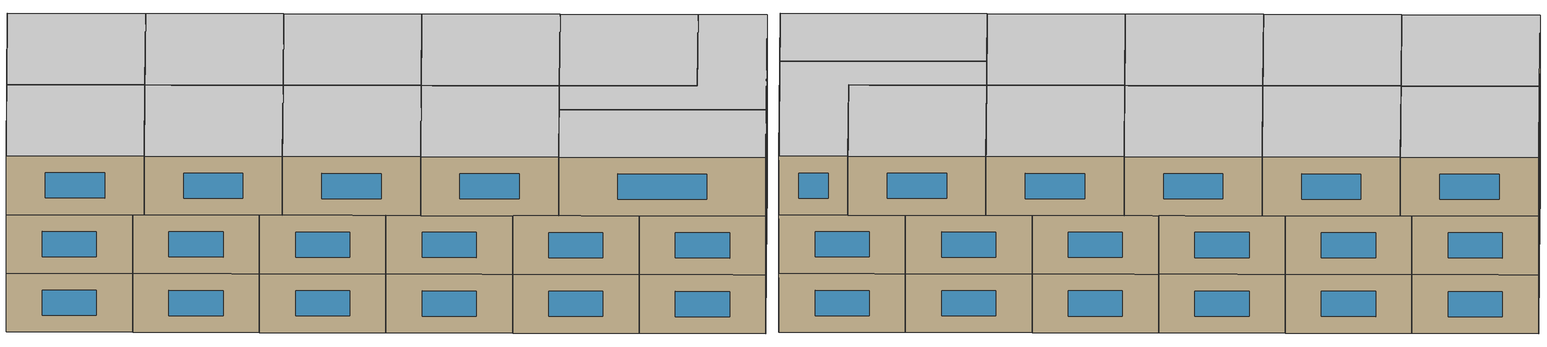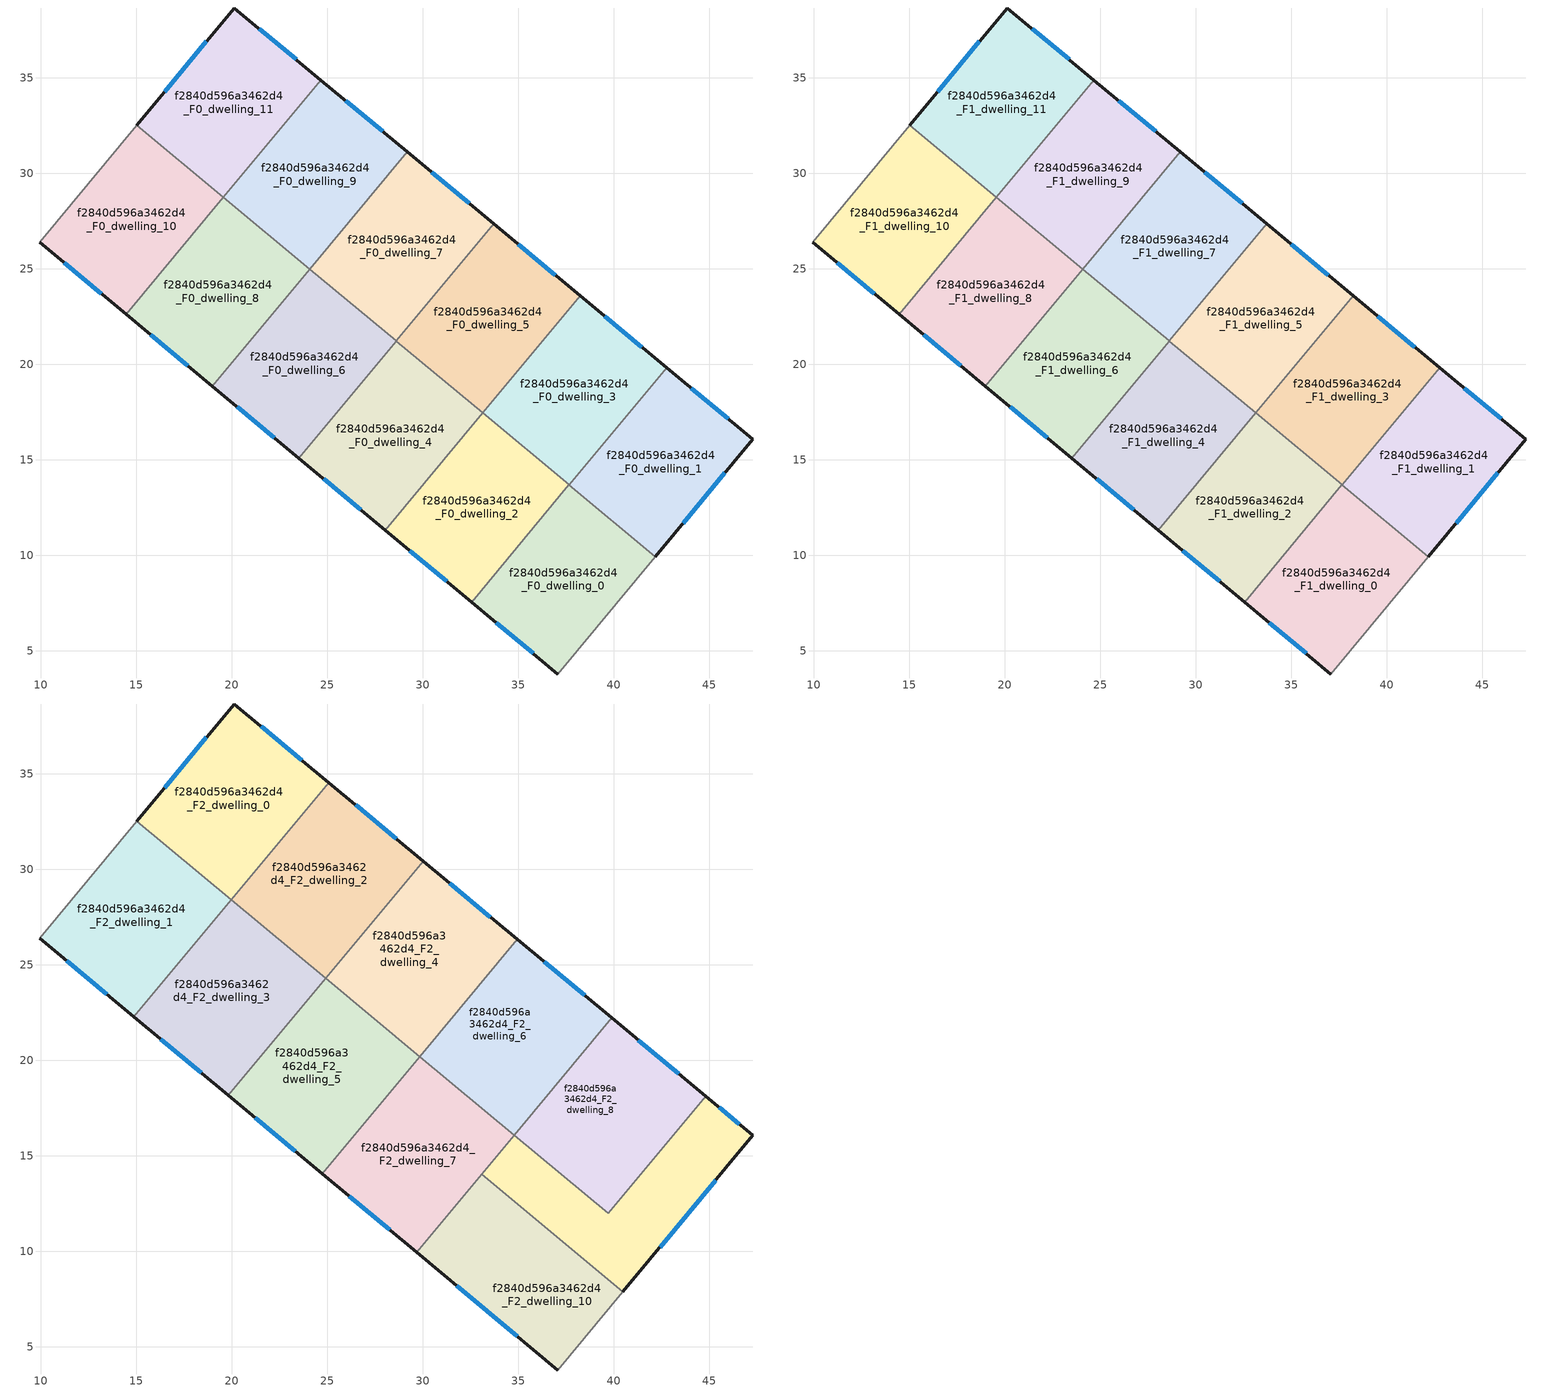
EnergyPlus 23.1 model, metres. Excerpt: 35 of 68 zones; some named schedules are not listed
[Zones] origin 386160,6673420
f2840d596a3462d4_F0_dwelling_0
 floor ground (EU_floor_Construction): 42.17,9.92 37.06,3.79 32.54,7.55 37.65,13.69 z0
 wall outside (EU_wall_Construction): 32.54,7.55 37.06,3.79 z0:3
 wall adiabatic (EU_wall_Construction): 37.06,3.79 42.17,9.92 z0:3
 wall to f2840d596a3462d4_F0_dwelling_1 (EU_wall_Construction): 42.17,9.92 37.65,13.69 z0:3
 wall to f2840d596a3462d4_F0_dwelling_2 (EU_wall_Construction): 37.65,13.69 32.54,7.55 z0:3
 window (EU_Window_Construction): 33.83,6.48 35.77,4.86 z0.86:2.14
f2840d596a3462d4_F0_dwelling_1
 floor ground (EU_floor_Construction): 47.27,16.07 42.17,9.92 37.65,13.69 42.75,19.83 z0
 wall outside (EU_wall_Construction): 42.17,9.92 47.27,16.07 42.75,19.83 z0:3
 wall to f2840d596a3462d4_F0_dwelling_3 (EU_wall_Construction): 42.75,19.83 37.65,13.69 z0:3
 window (EU_Window_Construction): 45.98,17.14 44.04,18.75 / 43.63,11.68 45.81,14.31 z0.86:2.14
f2840d596a3462d4_F0_dwelling_10
 floor ground (EU_floor_Construction): 19.55,28.76 14.45,22.63 9.93,26.4 15.03,32.53 z0
 wall outside (EU_wall_Construction): 9.93,26.4 14.45,22.63 z0:3
 wall adiabatic (EU_wall_Construction): 15.03,32.53 9.93,26.4 z0:3
 wall to f2840d596a3462d4_F0_dwelling_11 (EU_wall_Construction): 19.55,28.76 15.03,32.53 z0:3
 wall to f2840d596a3462d4_F0_dwelling_8 (EU_wall_Construction): 14.45,22.63 19.55,28.76 z0:3
 window (EU_Window_Construction): 11.22,25.32 13.16,23.71 z0.86:2.14
f2840d596a3462d4_F0_dwelling_11
 floor ground (EU_floor_Construction): 24.65,34.89 19.55,28.76 15.03,32.53 20.12,38.66 z0
 wall outside (EU_wall_Construction): 24.65,34.89 20.12,38.66 15.03,32.53 z0:3
 wall to f2840d596a3462d4_F0_dwelling_9 (EU_wall_Construction): 19.55,28.76 24.65,34.89 z0:3
 window (EU_Window_Construction): 18.66,36.91 16.48,34.28 / 23.36,35.96 21.42,37.58 z0.86:2.14
f2840d596a3462d4_F0_dwelling_2
 floor ground (EU_floor_Construction): 37.65,13.69 32.54,7.55 28.02,11.32 33.12,17.45 z0
 wall outside (EU_wall_Construction): 28.02,11.32 32.54,7.55 z0:3
 wall to f2840d596a3462d4_F0_dwelling_3 (EU_wall_Construction): 37.65,13.69 33.12,17.45 z0:3
 wall to f2840d596a3462d4_F0_dwelling_4 (EU_wall_Construction): 33.12,17.45 28.02,11.32 z0:3
 window (EU_Window_Construction): 29.31,10.24 31.25,8.63 z0.86:2.14
f2840d596a3462d4_F0_dwelling_3
 floor ground (EU_floor_Construction): 42.75,19.83 37.65,13.69 33.12,17.45 38.23,23.59 z0
 wall outside (EU_wall_Construction): 42.75,19.83 38.23,23.59 z0:3
 wall to f2840d596a3462d4_F0_dwelling_5 (EU_wall_Construction): 38.23,23.59 33.13,17.46 z0:3
 window (EU_Window_Construction): 41.46,20.9 39.52,22.51 z0.86:2.14
f2840d596a3462d4_F0_dwelling_4
 floor ground (EU_floor_Construction): 33.13,17.46 28.02,11.32 23.5,15.09 28.6,21.22 z0
 wall outside (EU_wall_Construction): 23.5,15.09 28.02,11.32 z0:3
 wall to f2840d596a3462d4_F0_dwelling_5 (EU_wall_Construction): 33.13,17.46 28.6,21.22 z0:3
 wall to f2840d596a3462d4_F0_dwelling_6 (EU_wall_Construction): 28.6,21.22 23.5,15.09 z0:3
 window (EU_Window_Construction): 24.79,14.01 26.73,12.4 z0.86:2.14
f2840d596a3462d4_F0_dwelling_5
 floor ground (EU_floor_Construction): 38.23,23.59 33.13,17.46 28.6,21.22 33.71,27.35 z0
 wall outside (EU_wall_Construction): 38.23,23.59 33.71,27.35 z0:3
 wall to f2840d596a3462d4_F0_dwelling_7 (EU_wall_Construction): 33.71,27.35 28.6,21.22 z0:3
 window (EU_Window_Construction): 36.94,24.66 35,26.28 z0.86:2.14
f2840d596a3462d4_F0_dwelling_6
 floor ground (EU_floor_Construction): 28.6,21.22 23.5,15.09 18.98,18.86 24.08,24.99 z0
 wall outside (EU_wall_Construction): 18.98,18.86 23.5,15.09 z0:3
 wall to f2840d596a3462d4_F0_dwelling_7 (EU_wall_Construction): 28.6,21.22 24.08,24.99 z0:3
 wall to f2840d596a3462d4_F0_dwelling_8 (EU_wall_Construction): 24.08,24.99 18.98,18.86 z0:3
 window (EU_Window_Construction): 20.27,17.78 22.21,16.17 z0.86:2.14
f2840d596a3462d4_F0_dwelling_7
 floor ground (EU_floor_Construction): 33.71,27.35 28.6,21.22 24.08,24.99 29.18,31.12 z0
 wall outside (EU_wall_Construction): 33.71,27.35 29.18,31.12 z0:3
 wall to f2840d596a3462d4_F0_dwelling_9 (EU_wall_Construction): 29.18,31.12 24.08,24.99 z0:3
 window (EU_Window_Construction): 32.41,28.43 30.47,30.04 z0.86:2.14
f2840d596a3462d4_F0_dwelling_8
 floor ground (EU_floor_Construction): 24.08,24.99 18.98,18.86 14.45,22.63 19.55,28.76 z0
 wall outside (EU_wall_Construction): 14.45,22.63 18.98,18.86 z0:3
 wall to f2840d596a3462d4_F0_dwelling_9 (EU_wall_Construction): 24.08,24.99 19.55,28.76 z0:3
 window (EU_Window_Construction): 15.75,21.55 17.69,19.94 z0.86:2.14
f2840d596a3462d4_F0_dwelling_9
 floor ground (EU_floor_Construction): 29.18,31.12 24.08,24.99 19.55,28.76 24.65,34.89 z0
 wall outside (EU_wall_Construction): 29.18,31.12 24.65,34.89 z0:3
 window (EU_Window_Construction): 27.89,32.2 25.95,33.81 z0.86:2.14
f2840d596a3462d4_F1_dwelling_0
 floor to f2840d596a3462d4_F0_dwelling_0 (EU_floor_Construction): 42.17,9.92 37.06,3.79 32.54,7.55 37.65,13.69 z3
 wall outside (EU_wall_Construction): 32.54,7.55 37.06,3.79 z3:6
 wall adiabatic (EU_wall_Construction): 37.06,3.79 42.17,9.92 z3:6
 wall to f2840d596a3462d4_F1_dwelling_1 (EU_wall_Construction): 42.17,9.92 37.65,13.69 z3:6
 wall to f2840d596a3462d4_F1_dwelling_2 (EU_wall_Construction): 37.65,13.69 32.54,7.55 z3:6
 window (EU_Window_Construction): 33.83,6.48 35.77,4.86 z3.86:5.14
 ceiling adiabatic (EU_roof_Construction): 40.47,7.88 42.17,9.92 37.65,13.69 35.94,11.64 z6
f2840d596a3462d4_F1_dwelling_1
 floor to f2840d596a3462d4_F0_dwelling_1 (EU_floor_Construction): 47.27,16.07 42.17,9.92 37.65,13.69 42.75,19.83 z3
 wall outside (EU_wall_Construction): 42.17,9.92 47.27,16.07 42.75,19.83 z3:6
 wall to f2840d596a3462d4_F1_dwelling_3 (EU_wall_Construction): 42.75,19.83 37.65,13.69 z3:6
 window (EU_Window_Construction): 45.98,17.14 44.04,18.75 / 43.63,11.68 45.81,14.31 z3.86:5.14
f2840d596a3462d4_F1_dwelling_10
 floor to f2840d596a3462d4_F0_dwelling_10 (EU_floor_Construction): 19.55,28.76 14.45,22.63 9.93,26.4 15.03,32.53 z3
 wall outside (EU_wall_Construction): 9.93,26.4 14.45,22.63 z3:6
 wall adiabatic (EU_wall_Construction): 15.03,32.53 9.93,26.4 z3:6
 wall to f2840d596a3462d4_F1_dwelling_11 (EU_wall_Construction): 19.55,28.76 15.03,32.53 z3:6
 wall to f2840d596a3462d4_F1_dwelling_8 (EU_wall_Construction): 14.45,22.63 19.55,28.76 z3:6
 window (EU_Window_Construction): 11.22,25.32 13.16,23.71 z3.86:5.14
f2840d596a3462d4_F1_dwelling_11
 floor to f2840d596a3462d4_F0_dwelling_11 (EU_floor_Construction): 24.65,34.89 19.55,28.76 15.03,32.53 20.12,38.66 z3
 wall outside (EU_wall_Construction): 24.65,34.89 20.12,38.66 15.03,32.53 z3:6
 wall to f2840d596a3462d4_F1_dwelling_9 (EU_wall_Construction): 19.55,28.76 24.65,34.89 z3:6
 window (EU_Window_Construction): 18.66,36.91 16.48,34.28 / 23.36,35.96 21.42,37.58 z3.86:5.14
f2840d596a3462d4_F1_dwelling_2
 floor to f2840d596a3462d4_F0_dwelling_2 (EU_floor_Construction): 37.65,13.69 32.54,7.55 28.02,11.32 33.12,17.45 z3
 wall outside (EU_wall_Construction): 28.02,11.32 32.54,7.55 z3:6
 wall to f2840d596a3462d4_F1_dwelling_3 (EU_wall_Construction): 37.65,13.69 33.12,17.45 z3:6
 wall to f2840d596a3462d4_F1_dwelling_4 (EU_wall_Construction): 33.12,17.45 28.02,11.32 z3:6
 window (EU_Window_Construction): 29.31,10.24 31.25,8.63 z3.86:5.14
 ceiling adiabatic (EU_roof_Construction): 29.67,9.95 34.77,16.08 33.12,17.45 28.02,11.32 z6
f2840d596a3462d4_F1_dwelling_3
 floor to f2840d596a3462d4_F0_dwelling_3 (EU_floor_Construction): 42.75,19.83 37.65,13.69 33.12,17.45 38.23,23.59 z3
 wall outside (EU_wall_Construction): 42.75,19.83 38.23,23.59 z3:6
 wall to f2840d596a3462d4_F1_dwelling_5 (EU_wall_Construction): 38.23,23.59 33.13,17.46 z3:6
 window (EU_Window_Construction): 41.46,20.9 39.52,22.51 z3.86:5.14
 ceiling adiabatic (EU_roof_Construction): 37.65,13.69 42.75,19.83 39.87,22.22 34.77,16.08 z6
f2840d596a3462d4_F1_dwelling_4
 floor to f2840d596a3462d4_F0_dwelling_4 (EU_floor_Construction): 33.13,17.46 28.02,11.32 23.5,15.09 28.6,21.22 z3
 wall outside (EU_wall_Construction): 23.5,15.09 28.02,11.32 z3:6
 wall to f2840d596a3462d4_F1_dwelling_5 (EU_wall_Construction): 33.13,17.46 28.6,21.22 z3:6
 wall to f2840d596a3462d4_F1_dwelling_6 (EU_wall_Construction): 28.6,21.22 23.5,15.09 z3:6
 window (EU_Window_Construction): 24.79,14.01 26.73,12.4 z3.86:5.14
 ceiling adiabatic (EU_roof_Construction): 28.02,11.32 33.13,17.46 29.84,20.19 24.73,14.06 z6
f2840d596a3462d4_F1_dwelling_5
 floor to f2840d596a3462d4_F0_dwelling_5 (EU_floor_Construction): 38.23,23.59 33.13,17.46 28.6,21.22 33.71,27.35 z3
 wall outside (EU_wall_Construction): 38.23,23.59 33.71,27.35 z3:6
 wall to f2840d596a3462d4_F1_dwelling_7 (EU_wall_Construction): 33.71,27.35 28.6,21.22 z3:6
 window (EU_Window_Construction): 36.94,24.66 35,26.28 z3.86:5.14
 ceiling adiabatic (EU_roof_Construction): 33.13,17.46 38.23,23.59 34.94,26.33 29.84,20.19 z6
f2840d596a3462d4_F1_dwelling_6
 floor to f2840d596a3462d4_F0_dwelling_6 (EU_floor_Construction): 28.6,21.22 23.5,15.09 18.98,18.86 24.08,24.99 z3
 wall outside (EU_wall_Construction): 18.98,18.86 23.5,15.09 z3:6
 wall to f2840d596a3462d4_F1_dwelling_7 (EU_wall_Construction): 28.6,21.22 24.08,24.99 z3:6
 wall to f2840d596a3462d4_F1_dwelling_8 (EU_wall_Construction): 24.08,24.99 18.98,18.86 z3:6
 window (EU_Window_Construction): 20.27,17.78 22.21,16.17 z3.86:5.14
f2840d596a3462d4_F1_dwelling_7
 floor to f2840d596a3462d4_F0_dwelling_7 (EU_floor_Construction): 33.71,27.35 28.6,21.22 24.08,24.99 29.18,31.12 z3
 wall outside (EU_wall_Construction): 33.71,27.35 29.18,31.12 z3:6
 wall to f2840d596a3462d4_F1_dwelling_9 (EU_wall_Construction): 29.18,31.12 24.08,24.99 z3:6
 window (EU_Window_Construction): 32.41,28.43 30.47,30.04 z3.86:5.14
f2840d596a3462d4_F1_dwelling_8
 floor to f2840d596a3462d4_F0_dwelling_8 (EU_floor_Construction): 24.08,24.99 18.98,18.86 14.45,22.63 19.55,28.76 z3
 wall outside (EU_wall_Construction): 14.45,22.63 18.98,18.86 z3:6
 wall to f2840d596a3462d4_F1_dwelling_9 (EU_wall_Construction): 24.08,24.99 19.55,28.76 z3:6
 window (EU_Window_Construction): 15.75,21.55 17.69,19.94 z3.86:5.14
f2840d596a3462d4_F1_dwelling_9
 floor to f2840d596a3462d4_F0_dwelling_9 (EU_floor_Construction): 29.18,31.12 24.08,24.99 19.55,28.76 24.65,34.89 z3
 wall outside (EU_wall_Construction): 29.18,31.12 24.65,34.89 z3:6
 window (EU_Window_Construction): 27.89,32.2 25.95,33.81 z3.86:5.14
f2840d596a3462d4_F2_dwelling_0
 floor to f2840d596a3462d4_F1_dwelling_11 (EU_floor_Construction): 24.65,34.89 19.55,28.76 15.03,32.53 20.12,38.66 z6
 floor to f2840d596a3462d4_F1_dwelling_9 (EU_floor_Construction): 25.06,34.54 19.97,28.42 19.55,28.76 24.65,34.89 z6
 wall outside (EU_wall_Construction): 25.06,34.54 20.12,38.66 15.03,32.53 z6:9
 wall to f2840d596a3462d4_F2_dwelling_1 (EU_wall_Construction): 15.03,32.53 19.97,28.42 z6:9
 wall to f2840d596a3462d4_F2_dwelling_2 (EU_wall_Construction): 19.97,28.42 25.06,34.54 z6:9
 window (EU_Window_Construction): 18.66,36.91 16.48,34.28 / 23.65,35.72 21.53,37.48 z6.86:8.14
 ceiling to f2840d596a3462d4_F3_dwelling_0 (EU_floor_Construction): 19.97,28.42 25.06,34.54 20.12,38.66 15.03,32.53 z9
f2840d596a3462d4_F2_dwelling_1
 floor to f2840d596a3462d4_F1_dwelling_10 (EU_floor_Construction): 19.55,28.76 14.45,22.63 9.93,26.4 15.03,32.53 z6
 floor to f2840d596a3462d4_F1_dwelling_8 (EU_floor_Construction): 19.96,28.41 14.87,22.29 14.45,22.63 19.55,28.76 z6
 wall outside (EU_wall_Construction): 9.93,26.4 14.86,22.29 z6:9
 wall adiabatic (EU_wall_Construction): 15.03,32.53 9.93,26.4 z6:9
 wall to f2840d596a3462d4_F2_dwelling_3 (EU_wall_Construction): 14.86,22.29 19.96,28.41 z6:9
 window (EU_Window_Construction): 11.34,25.22 13.45,23.46 z6.86:8.14
 ceiling to f2840d596a3462d4_F3_dwelling_1 (EU_floor_Construction): 14.86,22.29 19.97,28.42 15.03,32.53 9.93,26.4 z9
f2840d596a3462d4_F2_dwelling_10
 floor to f2840d596a3462d4_F1_dwelling_0 (EU_floor_Construction): 40.47,7.88 37.06,3.79 32.54,7.55 35.94,11.64 z6
 floor to f2840d596a3462d4_F1_dwelling_2 (EU_floor_Construction): 35.94,11.64 32.54,7.55 29.67,9.95 33.07,14.04 z6
 wall outside (EU_wall_Construction): 29.67,9.95 37.06,3.79 z6:9
 wall to f2840d596a3462d4_F2_dwelling_9 (EU_wall_Construction): 40.47,7.88 33.07,14.04 z6:9
 wall adiabatic (EU_wall_Construction): 37.06,3.79 40.47,7.88 z6:9
 wall to f2840d596a3462d4_F2_dwelling_7 (EU_wall_Construction): 33.07,14.04 29.67,9.95 z6:9
 window (EU_Window_Construction): 31.78,8.19 34.95,5.55 z6.86:8.14
 ceiling to f2840d596a3462d4_F3_dwelling_10 (EU_floor_Construction): 37.06,3.79 40.47,7.88 33.07,14.04 29.67,9.95 z9
f2840d596a3462d4_F2_dwelling_2
 floor to f2840d596a3462d4_F1_dwelling_9 (EU_floor_Construction): 29.18,31.12 24.08,24.99 19.96,28.41 25.06,34.54 z6
 floor to f2840d596a3462d4_F1_dwelling_7 (EU_floor_Construction): 30,30.43 24.9,24.31 24.08,24.99 29.18,31.12 z6
 wall outside (EU_wall_Construction): 30,30.43 25.06,34.54 z6:9
 wall to f2840d596a3462d4_F2_dwelling_3 (EU_wall_Construction): 19.96,28.41 24.9,24.3 z6:9
 wall to f2840d596a3462d4_F2_dwelling_4 (EU_wall_Construction): 24.9,24.3 30,30.43 z6:9
 window (EU_Window_Construction): 28.59,31.61 26.47,33.37 z6.86:8.14
 ceiling to f2840d596a3462d4_F3_dwelling_2 (EU_floor_Construction): 24.9,24.3 30,30.43 25.06,34.54 19.96,28.41 z9
f2840d596a3462d4_F2_dwelling_3
 floor to f2840d596a3462d4_F1_dwelling_8 (EU_floor_Construction): 24.08,24.99 18.98,18.86 14.87,22.29 19.96,28.41 z6
 floor to f2840d596a3462d4_F1_dwelling_6 (EU_floor_Construction): 24.9,24.3 19.8,18.17 18.98,18.86 24.08,24.99 z6
 wall outside (EU_wall_Construction): 14.86,22.29 19.8,18.17 z6:9
 wall to f2840d596a3462d4_F2_dwelling_5 (EU_wall_Construction): 19.8,18.17 24.9,24.3 z6:9
 window (EU_Window_Construction): 16.28,21.11 18.39,19.35 z6.86:8.14
 ceiling to f2840d596a3462d4_F3_dwelling_3 (EU_floor_Construction): 19.8,18.17 24.9,24.3 19.96,28.41 14.86,22.29 z9
f2840d596a3462d4_F2_dwelling_4
 floor to f2840d596a3462d4_F1_dwelling_7 (EU_floor_Construction): 33.71,27.35 28.6,21.22 24.9,24.3 30,30.43 z6
 floor to f2840d596a3462d4_F1_dwelling_5 (EU_floor_Construction): 34.94,26.33 29.84,20.2 28.6,21.22 33.71,27.35 z6
 wall outside (EU_wall_Construction): 34.94,26.33 30,30.43 z6:9
 wall to f2840d596a3462d4_F2_dwelling_5 (EU_wall_Construction): 24.9,24.3 29.84,20.2 z6:9
 wall to f2840d596a3462d4_F2_dwelling_6 (EU_wall_Construction): 29.84,20.2 34.94,26.33 z6:9
 window (EU_Window_Construction): 33.53,27.5 31.41,29.26 z6.86:8.14
 ceiling to f2840d596a3462d4_F3_dwelling_4 (EU_floor_Construction): 29.84,20.2 34.94,26.33 30,30.43 24.9,24.3 z9
f2840d596a3462d4_F2_dwelling_5
 floor to f2840d596a3462d4_F1_dwelling_6 (EU_floor_Construction): 28.6,21.22 23.5,15.09 19.8,18.17 24.9,24.3 z6
 floor to f2840d596a3462d4_F1_dwelling_4 (EU_floor_Construction): 29.84,20.19 24.73,14.06 23.5,15.09 28.6,21.22 z6
 wall outside (EU_wall_Construction): 19.8,18.17 24.73,14.06 z6:9
 wall to f2840d596a3462d4_F2_dwelling_7 (EU_wall_Construction): 24.73,14.06 29.84,20.19 z6:9
 window (EU_Window_Construction): 21.21,17 23.32,15.24 z6.86:8.14
 ceiling to f2840d596a3462d4_F3_dwelling_5 (EU_floor_Construction): 24.73,14.06 29.84,20.2 24.9,24.3 19.8,18.17 z9
f2840d596a3462d4_F2_dwelling_6
 floor to f2840d596a3462d4_F1_dwelling_3 (EU_floor_Construction): 39.87,22.22 34.77,16.09 33.13,17.46 38.23,23.59 z6
 floor adiabatic (EU_floor_Construction): 38.23,23.59 33.13,17.46 29.84,20.19 34.94,26.33 z6
 wall outside (EU_wall_Construction): 39.88,22.22 34.94,26.33 z6:9
 wall to f2840d596a3462d4_F2_dwelling_7 (EU_wall_Construction): 29.84,20.19 34.77,16.09 z6:9
 wall to f2840d596a3462d4_F2_dwelling_8 (EU_wall_Construction): 34.77,16.09 39.88,22.22 z6:9
 window (EU_Window_Construction): 38.46,23.39 36.35,25.15 z6.86:8.14
 ceiling to f2840d596a3462d4_F3_dwelling_6 (EU_floor_Construction): 34.77,16.09 39.88,22.22 34.94,26.33 29.84,20.19 z9
f2840d596a3462d4_F2_dwelling_7
 floor adiabatic (EU_floor_Construction): 34.77,16.09 29.67,9.95 24.73,14.06 29.84,20.19 z6
 wall outside (EU_wall_Construction): 24.73,14.06 29.67,9.95 z6:9
 wall to f2840d596a3462d4_F2_dwelling_9 (EU_wall_Construction): 33.07,14.04 34.77,16.08 z6:9
 window (EU_Window_Construction): 26.14,12.89 28.26,11.12 z6.86:8.14
 ceiling to f2840d596a3462d4_F3_dwelling_7 (EU_floor_Construction): 29.67,9.95 34.77,16.09 29.84,20.19 24.73,14.06 z9
f2840d596a3462d4_F2_dwelling_8
 floor to f2840d596a3462d4_F1_dwelling_1 (EU_floor_Construction): 44.81,18.12 39.7,11.98 37.65,13.69 42.75,19.83 z6
 floor adiabatic (EU_floor_Construction): 42.75,19.83 37.65,13.69 34.77,16.08 39.88,22.22 44.81,18.12 z6
 wall outside (EU_wall_Construction): 44.81,18.12 39.88,22.22 z6:9
 wall to f2840d596a3462d4_F2_dwelling_9 (EU_wall_Construction): 34.77,16.08 39.7,11.98 44.81,18.12 z6:9
 window (EU_Window_Construction): 43.4,19.29 41.28,21.05 z6.86:8.14
 ceiling to f2840d596a3462d4_F3_dwelling_8 (EU_floor_Construction): 39.7,11.98 44.81,18.12 39.88,22.22 34.77,16.08 z9
f2840d596a3462d4_F2_dwelling_9
 floor to f2840d596a3462d4_F1_dwelling_1 (EU_floor_Construction): 47.27,16.07 42.17,9.92 37.65,13.69 39.7,11.98 44.81,18.12 z6
 floor to f2840d596a3462d4_F1_dwelling_2 (EU_floor_Construction): 37.65,13.69 35.95,11.64 33.07,14.04 34.77,16.08 z6
 floor adiabatic (EU_floor_Construction): 42.17,9.92 40.47,7.88 35.95,11.64 37.65,13.69 z6
 wall outside (EU_wall_Construction): 40.47,7.88 47.27,16.07 44.81,18.12 z6:9
 window (EU_Window_Construction): 46.57,16.65 45.51,17.53 / 42.41,10.22 45.33,13.73 z6.86:8.14
 ceiling to f2840d596a3462d4_F3_dwelling_9 (EU_floor_Construction): 40.47,7.88 47.27,16.07 44.81,18.12 39.7,11.98 34.77,16.08 33.07,14.04 z9
[Building]
EU S2 Campaign: North Axis=0; Terrain=City; Solar Distribution=FullExterior
[Site:Location]
Helsinki-Vantaa.AP: Latitude=60.317; Longitude=24.963; Time Zone=2; Elevation=54.6
[SizingPeriod:WeatherFileDays]
AnnualSizingPeriod: Begin Month=1; Begin Day of Month=1; End Month=12; End Day of Month=31; Day of Week for Start Day=Monday; Use Weather File Daylight Saving Period=No; Use Weather File Rain and Snow Indicators=No
[MATERIAL]
EU_InternalMass_Material: Roughness=MediumRough; Thickness=0.1; Conductivity=1; Density=1800; Specific Heat=900; Thermal Absorptance=0.9; Solar Absorptance=0.7; Visible Absorptance=0.7
[MATERIAL:NOMASS] Roughness=MediumRough; Thermal Absorptance=0.9; Solar Absorptance=0.7; Visible Absorptance=0.7
Name | Thermal Resistance
EU_wall_NoMass | 1.10183
EU_roof_NoMass; EU_floor_NoMass | 1.70606
[WINDOWMATERIAL:SIMPLEGLAZINGSYSTEM]
EU_Window_SimpleGlazing: UFactor=3.11035; Solar Heat Gain Coefficient=0.8; Visible Transmittance=0.8
[CONSTRUCTION]
EU_wall_Construction: EU_wall_NoMass
EU_roof_Construction: EU_roof_NoMass
EU_floor_Construction: EU_floor_NoMass
EU_Window_Construction: EU_Window_SimpleGlazing
EU_InternalMass_Construction: EU_InternalMass_Material
[ZONE] Type=1; Multiplier=1; Ceiling Height=autocalculate; Floor Area=autocalculate; Part of Total Floor Area=Yes
Name | Volume
f2840d596a3462d4_F0_dwelling_0; f2840d596a3462d4_F1_dwelling_0; f2840d596a3462d4_F0_dwelling_4; f2840d596a3462d4_F1_dwelling_4 | 140.882
f2840d596a3462d4_F2_dwelling_0; f2840d596a3462d4_F2_dwelling_1 | 153.7
f2840d596a3462d4_F0_dwelling_1; f2840d596a3462d4_F1_dwelling_1 | 140.884
f2840d596a3462d4_F0_dwelling_10; f2840d596a3462d4_F1_dwelling_10; f2840d596a3462d4_F0_dwelling_3; f2840d596a3462d4_F1_dwelling_3 | 140.895
f2840d596a3462d4_F2_dwelling_10 | 153.694
f2840d596a3462d4_F0_dwelling_11; f2840d596a3462d4_F1_dwelling_11; f2840d596a3462d4_F0_dwelling_2; f2840d596a3462d4_F1_dwelling_2 | 140.902
f2840d596a3462d4_F2_dwelling_2 | 153.714
f2840d596a3462d4_F2_dwelling_3 | 153.708
f2840d596a3462d4_F2_dwelling_4 | 153.699
f2840d596a3462d4_F0_dwelling_5; f2840d596a3462d4_F1_dwelling_5 | 140.875
f2840d596a3462d4_F2_dwelling_5 | 153.707
f2840d596a3462d4_F0_dwelling_6; f2840d596a3462d4_F1_dwelling_6 | 140.9
f2840d596a3462d4_F2_dwelling_6 | 153.703
f2840d596a3462d4_F0_dwelling_7; f2840d596a3462d4_F1_dwelling_7 | 140.889
f2840d596a3462d4_F2_dwelling_7 | 153.712
f2840d596a3462d4_F0_dwelling_8; f2840d596a3462d4_F1_dwelling_8 | 140.899
f2840d596a3462d4_F2_dwelling_8 | 153.691
f2840d596a3462d4_F0_dwelling_9; f2840d596a3462d4_F1_dwelling_9 | 140.892
f2840d596a3462d4_F2_dwelling_9 | 153.702
[INTERNALMASS] Construction=EU_InternalMass_Construction
Name | Zone or ZoneList | Surface Area
f2840d596a3462d4_F0_dwelling_0_EU_InternalMass | f2840d596a3462d4_F0_dwelling_0 | 46.9608
f2840d596a3462d4_F0_dwelling_1_EU_InternalMass | f2840d596a3462d4_F0_dwelling_1 | 46.9614
f2840d596a3462d4_F0_dwelling_2_EU_InternalMass | f2840d596a3462d4_F0_dwelling_2 | 46.9676
f2840d596a3462d4_F0_dwelling_3_EU_InternalMass | f2840d596a3462d4_F0_dwelling_3 | 46.9647
f2840d596a3462d4_F0_dwelling_4_EU_InternalMass | f2840d596a3462d4_F0_dwelling_4 | 46.9608
f2840d596a3462d4_F0_dwelling_5_EU_InternalMass | f2840d596a3462d4_F0_dwelling_5 | 46.9582
f2840d596a3462d4_F0_dwelling_6_EU_InternalMass | f2840d596a3462d4_F0_dwelling_6 | 46.9667
f2840d596a3462d4_F0_dwelling_7_EU_InternalMass | f2840d596a3462d4_F0_dwelling_7 | 46.9627
f2840d596a3462d4_F0_dwelling_8_EU_InternalMass | f2840d596a3462d4_F0_dwelling_8 | 46.9663
f2840d596a3462d4_F0_dwelling_9_EU_InternalMass | f2840d596a3462d4_F0_dwelling_9 | 46.9638
f2840d596a3462d4_F0_dwelling_10_EU_InternalMass | f2840d596a3462d4_F0_dwelling_10 | 46.9652
f2840d596a3462d4_F0_dwelling_11_EU_InternalMass | f2840d596a3462d4_F0_dwelling_11 | 46.9671
f2840d596a3462d4_F1_dwelling_0_EU_InternalMass | f2840d596a3462d4_F1_dwelling_0 | 46.9608
f2840d596a3462d4_F1_dwelling_1_EU_InternalMass | f2840d596a3462d4_F1_dwelling_1 | 46.9614
f2840d596a3462d4_F1_dwelling_2_EU_InternalMass | f2840d596a3462d4_F1_dwelling_2 | 46.9676
f2840d596a3462d4_F1_dwelling_3_EU_InternalMass | f2840d596a3462d4_F1_dwelling_3 | 46.9647
f2840d596a3462d4_F1_dwelling_4_EU_InternalMass | f2840d596a3462d4_F1_dwelling_4 | 46.9608
f2840d596a3462d4_F1_dwelling_5_EU_InternalMass | f2840d596a3462d4_F1_dwelling_5 | 46.9582
f2840d596a3462d4_F1_dwelling_6_EU_InternalMass | f2840d596a3462d4_F1_dwelling_6 | 46.9667
f2840d596a3462d4_F1_dwelling_7_EU_InternalMass | f2840d596a3462d4_F1_dwelling_7 | 46.9627
f2840d596a3462d4_F1_dwelling_8_EU_InternalMass | f2840d596a3462d4_F1_dwelling_8 | 46.9663
f2840d596a3462d4_F1_dwelling_9_EU_InternalMass | f2840d596a3462d4_F1_dwelling_9 | 46.9638
f2840d596a3462d4_F1_dwelling_10_EU_InternalMass | f2840d596a3462d4_F1_dwelling_10 | 46.9652
f2840d596a3462d4_F1_dwelling_11_EU_InternalMass | f2840d596a3462d4_F1_dwelling_11 | 46.9671
f2840d596a3462d4_F2_dwelling_0_EU_InternalMass | f2840d596a3462d4_F2_dwelling_0 | 51.2329
f2840d596a3462d4_F2_dwelling_1_EU_InternalMass | f2840d596a3462d4_F2_dwelling_1 | 51.2316
f2840d596a3462d4_F2_dwelling_2_EU_InternalMass | f2840d596a3462d4_F2_dwelling_2 | 51.2369
f2840d596a3462d4_F2_dwelling_3_EU_InternalMass | f2840d596a3462d4_F2_dwelling_3 | 51.2373
f2840d596a3462d4_F2_dwelling_4_EU_InternalMass | f2840d596a3462d4_F2_dwelling_4 | 51.2317
f2840d596a3462d4_F2_dwelling_5_EU_InternalMass | f2840d596a3462d4_F2_dwelling_5 | 51.2359
f2840d596a3462d4_F2_dwelling_6_EU_InternalMass | f2840d596a3462d4_F2_dwelling_6 | 51.2354
f2840d596a3462d4_F2_dwelling_7_EU_InternalMass | f2840d596a3462d4_F2_dwelling_7 | 51.2374
f2840d596a3462d4_F2_dwelling_8_EU_InternalMass | f2840d596a3462d4_F2_dwelling_8 | 51.2287
f2840d596a3462d4_F2_dwelling_9_EU_InternalMass | f2840d596a3462d4_F2_dwelling_9 | 51.2341
f2840d596a3462d4_F2_dwelling_10_EU_InternalMass | f2840d596a3462d4_F2_dwelling_10 | 51.2307
[OTHEREQUIPMENT] Fuel Type=Electricity; Design Level Calculation Method=Watts/Area; Power per Zone Floor Area=1; Fraction Latent=0; Fraction Radiant=0; Fraction Lost=0; Carbon Dioxide Generation Rate=0; EndUse Subcategory=EU_Step8_InternalGains
Name | Zone or ZoneList or Space or SpaceList | Schedule
EU_Step8_InternalGain_f2840d596a3462d4_F0_dwelling_0_f000 | f2840d596a3462d4_F0_dwelling_0 | EU_Step8_GainSchedule_f2840d596a3462d4_F0_dwelling_0_f000
EU_Step8_InternalGain_f2840d596a3462d4_F0_dwelling_1_f000 | f2840d596a3462d4_F0_dwelling_1 | EU_Step8_GainSchedule_f2840d596a3462d4_F0_dwelling_1_f000
EU_Step8_InternalGain_f2840d596a3462d4_F0_dwelling_2_f000 | f2840d596a3462d4_F0_dwelling_2 | EU_Step8_GainSchedule_f2840d596a3462d4_F0_dwelling_2_f000
EU_Step8_InternalGain_f2840d596a3462d4_F0_dwelling_3_f000 | f2840d596a3462d4_F0_dwelling_3 | EU_Step8_GainSchedule_f2840d596a3462d4_F0_dwelling_3_f000
EU_Step8_InternalGain_f2840d596a3462d4_F0_dwelling_4_f000 | f2840d596a3462d4_F0_dwelling_4 | EU_Step8_GainSchedule_f2840d596a3462d4_F0_dwelling_4_f000
EU_Step8_InternalGain_f2840d596a3462d4_F0_dwelling_5_f000 | f2840d596a3462d4_F0_dwelling_5 | EU_Step8_GainSchedule_f2840d596a3462d4_F0_dwelling_5_f000
EU_Step8_InternalGain_f2840d596a3462d4_F0_dwelling_6_f000 | f2840d596a3462d4_F0_dwelling_6 | EU_Step8_GainSchedule_f2840d596a3462d4_F0_dwelling_6_f000
EU_Step8_InternalGain_f2840d596a3462d4_F0_dwelling_7_f000 | f2840d596a3462d4_F0_dwelling_7 | EU_Step8_GainSchedule_f2840d596a3462d4_F0_dwelling_7_f000
EU_Step8_InternalGain_f2840d596a3462d4_F0_dwelling_8_f000 | f2840d596a3462d4_F0_dwelling_8 | EU_Step8_GainSchedule_f2840d596a3462d4_F0_dwelling_8_f000
EU_Step8_InternalGain_f2840d596a3462d4_F0_dwelling_9_f000 | f2840d596a3462d4_F0_dwelling_9 | EU_Step8_GainSchedule_f2840d596a3462d4_F0_dwelling_9_f000
EU_Step8_InternalGain_f2840d596a3462d4_F0_dwelling_10_f000 | f2840d596a3462d4_F0_dwelling_10 | EU_Step8_GainSchedule_f2840d596a3462d4_F0_dwelling_10_f000
EU_Step8_InternalGain_f2840d596a3462d4_F0_dwelling_11_f000 | f2840d596a3462d4_F0_dwelling_11 | EU_Step8_GainSchedule_f2840d596a3462d4_F0_dwelling_11_f000
EU_Step8_InternalGain_f2840d596a3462d4_F1_dwelling_0_f000 | f2840d596a3462d4_F1_dwelling_0 | EU_Step8_GainSchedule_f2840d596a3462d4_F1_dwelling_0_f000
EU_Step8_InternalGain_f2840d596a3462d4_F1_dwelling_1_f000 | f2840d596a3462d4_F1_dwelling_1 | EU_Step8_GainSchedule_f2840d596a3462d4_F1_dwelling_1_f000
EU_Step8_InternalGain_f2840d596a3462d4_F1_dwelling_2_f000 | f2840d596a3462d4_F1_dwelling_2 | EU_Step8_GainSchedule_f2840d596a3462d4_F1_dwelling_2_f000
EU_Step8_InternalGain_f2840d596a3462d4_F1_dwelling_3_f000 | f2840d596a3462d4_F1_dwelling_3 | EU_Step8_GainSchedule_f2840d596a3462d4_F1_dwelling_3_f000
EU_Step8_InternalGain_f2840d596a3462d4_F1_dwelling_4_f000 | f2840d596a3462d4_F1_dwelling_4 | EU_Step8_GainSchedule_f2840d596a3462d4_F1_dwelling_4_f000
EU_Step8_InternalGain_f2840d596a3462d4_F1_dwelling_5_f000 | f2840d596a3462d4_F1_dwelling_5 | EU_Step8_GainSchedule_f2840d596a3462d4_F1_dwelling_5_f000
EU_Step8_InternalGain_f2840d596a3462d4_F1_dwelling_6_f000 | f2840d596a3462d4_F1_dwelling_6 | EU_Step8_GainSchedule_f2840d596a3462d4_F1_dwelling_6_f000
EU_Step8_InternalGain_f2840d596a3462d4_F1_dwelling_7_f000 | f2840d596a3462d4_F1_dwelling_7 | EU_Step8_GainSchedule_f2840d596a3462d4_F1_dwelling_7_f000
EU_Step8_InternalGain_f2840d596a3462d4_F1_dwelling_8_f000 | f2840d596a3462d4_F1_dwelling_8 | EU_Step8_GainSchedule_f2840d596a3462d4_F1_dwelling_8_f000
EU_Step8_InternalGain_f2840d596a3462d4_F1_dwelling_9_f000 | f2840d596a3462d4_F1_dwelling_9 | EU_Step8_GainSchedule_f2840d596a3462d4_F1_dwelling_9_f000
EU_Step8_InternalGain_f2840d596a3462d4_F1_dwelling_10_f000 | f2840d596a3462d4_F1_dwelling_10 | EU_Step8_GainSchedule_f2840d596a3462d4_F1_dwelling_10_f000
EU_Step8_InternalGain_f2840d596a3462d4_F1_dwelling_11_f000 | f2840d596a3462d4_F1_dwelling_11 | EU_Step8_GainSchedule_f2840d596a3462d4_F1_dwelling_11_f000
EU_Step8_InternalGain_f2840d596a3462d4_F2_dwelling_0_f000 | f2840d596a3462d4_F2_dwelling_0 | EU_Step8_GainSchedule_f2840d596a3462d4_F2_dwelling_0_f000
EU_Step8_InternalGain_f2840d596a3462d4_F2_dwelling_1_f000 | f2840d596a3462d4_F2_dwelling_1 | EU_Step8_GainSchedule_f2840d596a3462d4_F2_dwelling_1_f000
EU_Step8_InternalGain_f2840d596a3462d4_F2_dwelling_2_f000 | f2840d596a3462d4_F2_dwelling_2 | EU_Step8_GainSchedule_f2840d596a3462d4_F2_dwelling_2_f000
EU_Step8_InternalGain_f2840d596a3462d4_F2_dwelling_3_f000 | f2840d596a3462d4_F2_dwelling_3 | EU_Step8_GainSchedule_f2840d596a3462d4_F2_dwelling_3_f000
EU_Step8_InternalGain_f2840d596a3462d4_F2_dwelling_4_f000 | f2840d596a3462d4_F2_dwelling_4 | EU_Step8_GainSchedule_f2840d596a3462d4_F2_dwelling_4_f000
EU_Step8_InternalGain_f2840d596a3462d4_F2_dwelling_5_f000 | f2840d596a3462d4_F2_dwelling_5 | EU_Step8_GainSchedule_f2840d596a3462d4_F2_dwelling_5_f000
EU_Step8_InternalGain_f2840d596a3462d4_F2_dwelling_6_f000 | f2840d596a3462d4_F2_dwelling_6 | EU_Step8_GainSchedule_f2840d596a3462d4_F2_dwelling_6_f000
EU_Step8_InternalGain_f2840d596a3462d4_F2_dwelling_7_f000 | f2840d596a3462d4_F2_dwelling_7 | EU_Step8_GainSchedule_f2840d596a3462d4_F2_dwelling_7_f000
EU_Step8_InternalGain_f2840d596a3462d4_F2_dwelling_8_f000 | f2840d596a3462d4_F2_dwelling_8 | EU_Step8_GainSchedule_f2840d596a3462d4_F2_dwelling_8_f000
EU_Step8_InternalGain_f2840d596a3462d4_F2_dwelling_9_f000 | f2840d596a3462d4_F2_dwelling_9 | EU_Step8_GainSchedule_f2840d596a3462d4_F2_dwelling_9_f000
EU_Step8_InternalGain_f2840d596a3462d4_F2_dwelling_10_f000 | f2840d596a3462d4_F2_dwelling_10 | EU_Step8_GainSchedule_f2840d596a3462d4_F2_dwelling_10_f000
[ZONEVENTILATION:DESIGNFLOWRATE] Schedule=EU_AlwaysOn; Design Flow Rate Calculation Method=AirChanges/Hour; Air Changes per Hour=0.756316; Ventilation Type=Natural; Fan Pressure Rise=0; Fan Total Efficiency=1; Constant Term Coefficient=1; Temperature Term Coefficient=0; Velocity Term Coefficient=0; Velocity Squared Term Coefficient=0; Minimum Indoor Temperature=-100; Maximum Indoor Temperature=100; Delta Temperature=-100; Minimum Outdoor Temperature=-100; Maximum Outdoor Temperature=100; Maximum Wind Speed=40
Name | Zone or ZoneList or Space or SpaceList
EU_ConstantAir_f2840d596a3462d4_F0_dwelling_0 | f2840d596a3462d4_F0_dwelling_0
EU_ConstantAir_f2840d596a3462d4_F0_dwelling_1 | f2840d596a3462d4_F0_dwelling_1
EU_ConstantAir_f2840d596a3462d4_F0_dwelling_2 | f2840d596a3462d4_F0_dwelling_2
EU_ConstantAir_f2840d596a3462d4_F0_dwelling_3 | f2840d596a3462d4_F0_dwelling_3
EU_ConstantAir_f2840d596a3462d4_F0_dwelling_4 | f2840d596a3462d4_F0_dwelling_4
EU_ConstantAir_f2840d596a3462d4_F0_dwelling_5 | f2840d596a3462d4_F0_dwelling_5
EU_ConstantAir_f2840d596a3462d4_F0_dwelling_6 | f2840d596a3462d4_F0_dwelling_6
EU_ConstantAir_f2840d596a3462d4_F0_dwelling_7 | f2840d596a3462d4_F0_dwelling_7
EU_ConstantAir_f2840d596a3462d4_F0_dwelling_8 | f2840d596a3462d4_F0_dwelling_8
EU_ConstantAir_f2840d596a3462d4_F0_dwelling_9 | f2840d596a3462d4_F0_dwelling_9
EU_ConstantAir_f2840d596a3462d4_F0_dwelling_10 | f2840d596a3462d4_F0_dwelling_10
EU_ConstantAir_f2840d596a3462d4_F0_dwelling_11 | f2840d596a3462d4_F0_dwelling_11
EU_ConstantAir_f2840d596a3462d4_F1_dwelling_0 | f2840d596a3462d4_F1_dwelling_0
EU_ConstantAir_f2840d596a3462d4_F1_dwelling_1 | f2840d596a3462d4_F1_dwelling_1
EU_ConstantAir_f2840d596a3462d4_F1_dwelling_2 | f2840d596a3462d4_F1_dwelling_2
EU_ConstantAir_f2840d596a3462d4_F1_dwelling_3 | f2840d596a3462d4_F1_dwelling_3
EU_ConstantAir_f2840d596a3462d4_F1_dwelling_4 | f2840d596a3462d4_F1_dwelling_4
EU_ConstantAir_f2840d596a3462d4_F1_dwelling_5 | f2840d596a3462d4_F1_dwelling_5
EU_ConstantAir_f2840d596a3462d4_F1_dwelling_6 | f2840d596a3462d4_F1_dwelling_6
EU_ConstantAir_f2840d596a3462d4_F1_dwelling_7 | f2840d596a3462d4_F1_dwelling_7
EU_ConstantAir_f2840d596a3462d4_F1_dwelling_8 | f2840d596a3462d4_F1_dwelling_8
EU_ConstantAir_f2840d596a3462d4_F1_dwelling_9 | f2840d596a3462d4_F1_dwelling_9
EU_ConstantAir_f2840d596a3462d4_F1_dwelling_10 | f2840d596a3462d4_F1_dwelling_10
EU_ConstantAir_f2840d596a3462d4_F1_dwelling_11 | f2840d596a3462d4_F1_dwelling_11
EU_ConstantAir_f2840d596a3462d4_F2_dwelling_0 | f2840d596a3462d4_F2_dwelling_0
EU_ConstantAir_f2840d596a3462d4_F2_dwelling_1 | f2840d596a3462d4_F2_dwelling_1
EU_ConstantAir_f2840d596a3462d4_F2_dwelling_2 | f2840d596a3462d4_F2_dwelling_2
EU_ConstantAir_f2840d596a3462d4_F2_dwelling_3 | f2840d596a3462d4_F2_dwelling_3
EU_ConstantAir_f2840d596a3462d4_F2_dwelling_4 | f2840d596a3462d4_F2_dwelling_4
EU_ConstantAir_f2840d596a3462d4_F2_dwelling_5 | f2840d596a3462d4_F2_dwelling_5
EU_ConstantAir_f2840d596a3462d4_F2_dwelling_6 | f2840d596a3462d4_F2_dwelling_6
EU_ConstantAir_f2840d596a3462d4_F2_dwelling_7 | f2840d596a3462d4_F2_dwelling_7
EU_ConstantAir_f2840d596a3462d4_F2_dwelling_8 | f2840d596a3462d4_F2_dwelling_8
EU_ConstantAir_f2840d596a3462d4_F2_dwelling_9 | f2840d596a3462d4_F2_dwelling_9
EU_ConstantAir_f2840d596a3462d4_F2_dwelling_10 | f2840d596a3462d4_F2_dwelling_10
[HVACTEMPLATE:ZONE:IDEALLOADSAIRSYSTEM] System Availability Schedule=EU_AlwaysOn; Maximum Heating Supply Air Temperature=50; Minimum Cooling Supply Air Temperature=13; Maximum Heating Supply Air Humidity Ratio=0.0156; Minimum Cooling Supply Air Humidity Ratio=0.0077; Heating Limit=NoLimit; Cooling Limit=NoLimit; Heating Availability Schedule=EU_AlwaysOn; Cooling Availability Schedule=EU_CoolingOff; Dehumidification Control Type=ConstantSensibleHeatRatio; Cooling Sensible Heat Ratio=0.7; Dehumidification Setpoint=60; Humidification Control Type=None; Humidification Setpoint=30; Outdoor Air Method=None; Outdoor Air Flow Rate per Person=0.00944; Outdoor Air Flow Rate per Zone Floor Area=0; Outdoor Air Flow Rate per Zone=0; Demand Controlled Ventilation Type=None; Outdoor Air Economizer Type=NoEconomizer; Heat Recovery Type=None; Sensible Heat Recovery Effectiveness=0.7; Latent Heat Recovery Effectiveness=0.65
Name | Template Thermostat
f2840d596a3462d4_F0_dwelling_0 | EU_HeatOnly_f2840d596a3462d4_F0_dwelling_0
f2840d596a3462d4_F0_dwelling_1 | EU_HeatOnly_f2840d596a3462d4_F0_dwelling_1
f2840d596a3462d4_F0_dwelling_2 | EU_HeatOnly_f2840d596a3462d4_F0_dwelling_2
f2840d596a3462d4_F0_dwelling_3 | EU_HeatOnly_f2840d596a3462d4_F0_dwelling_3
f2840d596a3462d4_F0_dwelling_4 | EU_HeatOnly_f2840d596a3462d4_F0_dwelling_4
f2840d596a3462d4_F0_dwelling_5 | EU_HeatOnly_f2840d596a3462d4_F0_dwelling_5
f2840d596a3462d4_F0_dwelling_6 | EU_HeatOnly_f2840d596a3462d4_F0_dwelling_6
f2840d596a3462d4_F0_dwelling_7 | EU_HeatOnly_f2840d596a3462d4_F0_dwelling_7
f2840d596a3462d4_F0_dwelling_8 | EU_HeatOnly_f2840d596a3462d4_F0_dwelling_8
f2840d596a3462d4_F0_dwelling_9 | EU_HeatOnly_f2840d596a3462d4_F0_dwelling_9
f2840d596a3462d4_F0_dwelling_10 | EU_HeatOnly_f2840d596a3462d4_F0_dwelling_10
f2840d596a3462d4_F0_dwelling_11 | EU_HeatOnly_f2840d596a3462d4_F0_dwelling_11
f2840d596a3462d4_F1_dwelling_0 | EU_HeatOnly_f2840d596a3462d4_F1_dwelling_0
f2840d596a3462d4_F1_dwelling_1 | EU_HeatOnly_f2840d596a3462d4_F1_dwelling_1
f2840d596a3462d4_F1_dwelling_2 | EU_HeatOnly_f2840d596a3462d4_F1_dwelling_2
f2840d596a3462d4_F1_dwelling_3 | EU_HeatOnly_f2840d596a3462d4_F1_dwelling_3
f2840d596a3462d4_F1_dwelling_4 | EU_HeatOnly_f2840d596a3462d4_F1_dwelling_4
f2840d596a3462d4_F1_dwelling_5 | EU_HeatOnly_f2840d596a3462d4_F1_dwelling_5
f2840d596a3462d4_F1_dwelling_6 | EU_HeatOnly_f2840d596a3462d4_F1_dwelling_6
f2840d596a3462d4_F1_dwelling_7 | EU_HeatOnly_f2840d596a3462d4_F1_dwelling_7
f2840d596a3462d4_F1_dwelling_8 | EU_HeatOnly_f2840d596a3462d4_F1_dwelling_8
f2840d596a3462d4_F1_dwelling_9 | EU_HeatOnly_f2840d596a3462d4_F1_dwelling_9
f2840d596a3462d4_F1_dwelling_10 | EU_HeatOnly_f2840d596a3462d4_F1_dwelling_10
f2840d596a3462d4_F1_dwelling_11 | EU_HeatOnly_f2840d596a3462d4_F1_dwelling_11
f2840d596a3462d4_F2_dwelling_0 | EU_HeatOnly_f2840d596a3462d4_F2_dwelling_0
f2840d596a3462d4_F2_dwelling_1 | EU_HeatOnly_f2840d596a3462d4_F2_dwelling_1
f2840d596a3462d4_F2_dwelling_2 | EU_HeatOnly_f2840d596a3462d4_F2_dwelling_2
f2840d596a3462d4_F2_dwelling_3 | EU_HeatOnly_f2840d596a3462d4_F2_dwelling_3
f2840d596a3462d4_F2_dwelling_4 | EU_HeatOnly_f2840d596a3462d4_F2_dwelling_4
f2840d596a3462d4_F2_dwelling_5 | EU_HeatOnly_f2840d596a3462d4_F2_dwelling_5
f2840d596a3462d4_F2_dwelling_6 | EU_HeatOnly_f2840d596a3462d4_F2_dwelling_6
f2840d596a3462d4_F2_dwelling_7 | EU_HeatOnly_f2840d596a3462d4_F2_dwelling_7
f2840d596a3462d4_F2_dwelling_8 | EU_HeatOnly_f2840d596a3462d4_F2_dwelling_8
f2840d596a3462d4_F2_dwelling_9 | EU_HeatOnly_f2840d596a3462d4_F2_dwelling_9
f2840d596a3462d4_F2_dwelling_10 | EU_HeatOnly_f2840d596a3462d4_F2_dwelling_10
[SIZING:ZONE] Zone Cooling Design Supply Air Temperature Input Method=SupplyAirTemperature; Zone Cooling Design Supply Air Temperature=13; Zone Heating Design Supply Air Temperature Input Method=SupplyAirTemperature; Zone Heating Design Supply Air Temperature=50; Zone Cooling Design Supply Air Humidity Ratio=0.008; Zone Heating Design Supply Air Humidity Ratio=0.008; Cooling Design Air Flow Method=DesignDay; Cooling Design Air Flow Rate=0; Cooling Minimum Air Flow per Zone Floor Area=0.000762; Cooling Minimum Air Flow=0; Cooling Minimum Air Flow Fraction=0.2; Heating Design Air Flow Method=DesignDay; Heating Design Air Flow Rate=0; Heating Maximum Air Flow per Zone Floor Area=0.002032; Heating Maximum Air Flow=0.141576; Heating Maximum Air Flow Fraction=0.3; Account for Dedicated Outdoor Air System=No; Dedicated Outdoor Air System Control Strategy=NeutralSupplyAir; Dedicated Outdoor Air Low Setpoint Temperature for Design=autosize; Dedicated Outdoor Air High Setpoint Temperature for Design=autosize; Zone Load Sizing Method=Sensible Load Only No Latent Load; Zone Latent Cooling Design Supply Air Humidity Ratio Input Method=HumidityRatioDifference; Zone Cooling Design Supply Air Humidity Ratio Difference=0.005; Zone Latent Heating Design Supply Air Humidity Ratio Input Method=HumidityRatioDifference; Zone Humidification Design Supply Air Humidity Ratio Difference=0.005
f2840d596a3462d4_F0_dwelling_0; f2840d596a3462d4_F0_dwelling_1; f2840d596a3462d4_F0_dwelling_2; f2840d596a3462d4_F0_dwelling_3; f2840d596a3462d4_F0_dwelling_4; f2840d596a3462d4_F0_dwelling_5; f2840d596a3462d4_F0_dwelling_6; f2840d596a3462d4_F0_dwelling_7; f2840d596a3462d4_F0_dwelling_8; f2840d596a3462d4_F0_dwelling_9; f2840d596a3462d4_F0_dwelling_10; f2840d596a3462d4_F0_dwelling_11; f2840d596a3462d4_F1_dwelling_0; f2840d596a3462d4_F1_dwelling_1; f2840d596a3462d4_F1_dwelling_2; f2840d596a3462d4_F1_dwelling_3; f2840d596a3462d4_F1_dwelling_4; f2840d596a3462d4_F1_dwelling_5; f2840d596a3462d4_F1_dwelling_6; f2840d596a3462d4_F1_dwelling_7; f2840d596a3462d4_F1_dwelling_8; f2840d596a3462d4_F1_dwelling_9; f2840d596a3462d4_F1_dwelling_10; f2840d596a3462d4_F1_dwelling_11; f2840d596a3462d4_F2_dwelling_0; f2840d596a3462d4_F2_dwelling_1; f2840d596a3462d4_F2_dwelling_2; f2840d596a3462d4_F2_dwelling_3; f2840d596a3462d4_F2_dwelling_4; f2840d596a3462d4_F2_dwelling_5; f2840d596a3462d4_F2_dwelling_6; f2840d596a3462d4_F2_dwelling_7; f2840d596a3462d4_F2_dwelling_8; f2840d596a3462d4_F2_dwelling_9; f2840d596a3462d4_F2_dwelling_10
[SCHEDULE:FILE] Column Number=1; Rows to Skip at Top=0; Number of Hours of Data=8760; Column Separator=Comma; Interpolate to Timestep=No; Minutes per Item=60; Adjust Schedule for Daylight Savings=Yes
Name | File
EU_Step8_GainSchedule_f2840d596a3462d4_F0_dwelling_0_f000 | ../../schedules/f2840d596a3462d4/f2840d596a3462d4_F0_dwelling_0_f000_gain.csv
EU_Step8_GainSchedule_f2840d596a3462d4_F0_dwelling_1_f000 | ../../schedules/f2840d596a3462d4/f2840d596a3462d4_F0_dwelling_1_f000_gain.csv
EU_Step8_GainSchedule_f2840d596a3462d4_F0_dwelling_2_f000 | ../../schedules/f2840d596a3462d4/f2840d596a3462d4_F0_dwelling_2_f000_gain.csv
EU_Step8_GainSchedule_f2840d596a3462d4_F0_dwelling_3_f000 | ../../schedules/f2840d596a3462d4/f2840d596a3462d4_F0_dwelling_3_f000_gain.csv
EU_Step8_GainSchedule_f2840d596a3462d4_F0_dwelling_4_f000 | ../../schedules/f2840d596a3462d4/f2840d596a3462d4_F0_dwelling_4_f000_gain.csv
EU_Step8_GainSchedule_f2840d596a3462d4_F0_dwelling_5_f000 | ../../schedules/f2840d596a3462d4/f2840d596a3462d4_F0_dwelling_5_f000_gain.csv
EU_Step8_GainSchedule_f2840d596a3462d4_F0_dwelling_6_f000 | ../../schedules/f2840d596a3462d4/f2840d596a3462d4_F0_dwelling_6_f000_gain.csv
EU_Step8_GainSchedule_f2840d596a3462d4_F0_dwelling_7_f000 | ../../schedules/f2840d596a3462d4/f2840d596a3462d4_F0_dwelling_7_f000_gain.csv
EU_Step8_GainSchedule_f2840d596a3462d4_F0_dwelling_8_f000 | ../../schedules/f2840d596a3462d4/f2840d596a3462d4_F0_dwelling_8_f000_gain.csv
EU_Step8_GainSchedule_f2840d596a3462d4_F0_dwelling_9_f000 | ../../schedules/f2840d596a3462d4/f2840d596a3462d4_F0_dwelling_9_f000_gain.csv
EU_Step8_GainSchedule_f2840d596a3462d4_F0_dwelling_10_f000 | ../../schedules/f2840d596a3462d4/f2840d596a3462d4_F0_dwelling_10_f000_gain.csv
EU_Step8_GainSchedule_f2840d596a3462d4_F0_dwelling_11_f000 | ../../schedules/f2840d596a3462d4/f2840d596a3462d4_F0_dwelling_11_f000_gain.csv
EU_Step8_GainSchedule_f2840d596a3462d4_F1_dwelling_0_f000 | ../../schedules/f2840d596a3462d4/f2840d596a3462d4_F1_dwelling_0_f000_gain.csv
EU_Step8_GainSchedule_f2840d596a3462d4_F1_dwelling_1_f000 | ../../schedules/f2840d596a3462d4/f2840d596a3462d4_F1_dwelling_1_f000_gain.csv
EU_Step8_GainSchedule_f2840d596a3462d4_F1_dwelling_2_f000 | ../../schedules/f2840d596a3462d4/f2840d596a3462d4_F1_dwelling_2_f000_gain.csv
EU_Step8_GainSchedule_f2840d596a3462d4_F1_dwelling_3_f000 | ../../schedules/f2840d596a3462d4/f2840d596a3462d4_F1_dwelling_3_f000_gain.csv
EU_Step8_GainSchedule_f2840d596a3462d4_F1_dwelling_4_f000 | ../../schedules/f2840d596a3462d4/f2840d596a3462d4_F1_dwelling_4_f000_gain.csv
EU_Step8_GainSchedule_f2840d596a3462d4_F1_dwelling_5_f000 | ../../schedules/f2840d596a3462d4/f2840d596a3462d4_F1_dwelling_5_f000_gain.csv
EU_Step8_GainSchedule_f2840d596a3462d4_F1_dwelling_6_f000 | ../../schedules/f2840d596a3462d4/f2840d596a3462d4_F1_dwelling_6_f000_gain.csv
EU_Step8_GainSchedule_f2840d596a3462d4_F1_dwelling_7_f000 | ../../schedules/f2840d596a3462d4/f2840d596a3462d4_F1_dwelling_7_f000_gain.csv
